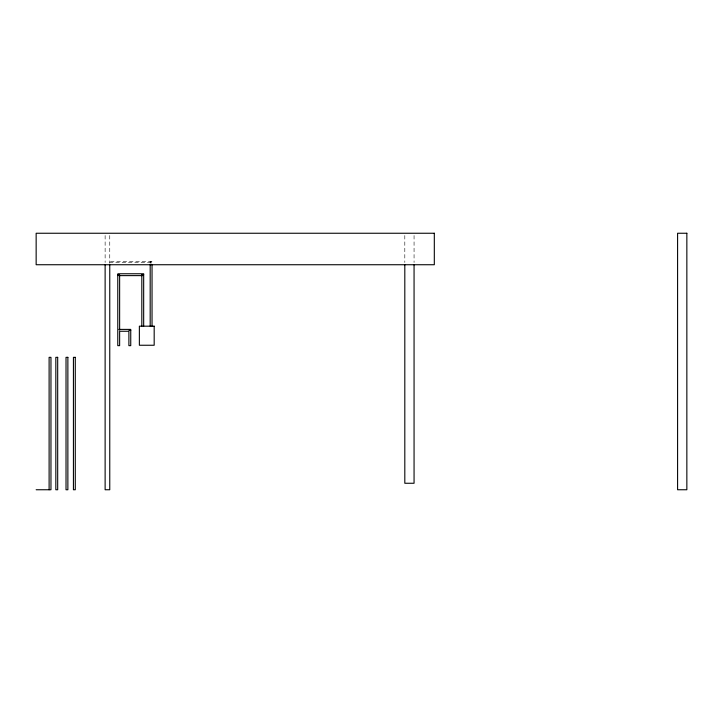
<?xml version="1.0" encoding="UTF-8"?>
<svg xmlns="http://www.w3.org/2000/svg" width="723" height="723" viewBox="0 0 723 723"><rect width="100%" height="100%" fill="white"/><g stroke="black" fill="none" stroke-linecap="round" stroke-linejoin="round"><path stroke-width="0.54" stroke-dasharray="3.62 2.71" d="M152.038 261.392L109.444 261.392L109.444 263.244M109.444 262.322L151.116 262.322M414.062 235.508L414.062 262.53M404.808 235.508L404.808 262.53M151.116 261.392L151.116 263.244M150.185 261.392L150.185 263.244M109.76 235.499L109.76 262.503M105.124 235.499L105.124 262.503"/><path stroke-width="1.08" d="M119.512 274.731L117.777 274.731L117.777 345.657L119.629 345.657L119.629 331.251L128.893 331.251L128.893 345.657L130.746 345.657L130.746 329.399L118.861 329.399M141.943 274.731L143.669 274.731M119.015 275.617L142.548 275.617M129.019 330.384L130.746 330.384M36.15 489.751L50.962 489.751L50.962 357.334L49.11 357.334L49.11 489.751M414.062 264.79L414.062 483.262L404.808 483.262L404.808 264.79M152.038 264.745L152.038 326.181M150.185 264.374L150.185 326.181M143.669 326.181L143.669 273.764L117.894 273.764L117.894 275.617M141.816 274.731L141.816 326.181M119.629 274.731L119.629 330.14M109.76 264.754L109.76 489.751L105.124 489.751L105.124 264.754M434.315 233.249L36.15 233.249L36.15 264.735L434.315 264.735L434.315 233.249M686.85 233.249L677.587 233.249L677.587 489.751L686.85 489.751L686.85 233.249M154.18 326.181L139.367 326.181L139.367 345.251L154.18 345.251L154.18 326.181M57.686 357.334L55.834 357.334L55.834 489.751L57.686 489.751L57.686 357.334M67.872 357.334L66.019 357.334L66.019 489.751L67.872 489.751L67.872 357.334M75.282 357.334L73.43 357.334L73.43 489.751L75.282 489.751L75.282 357.334"/></g></svg>
